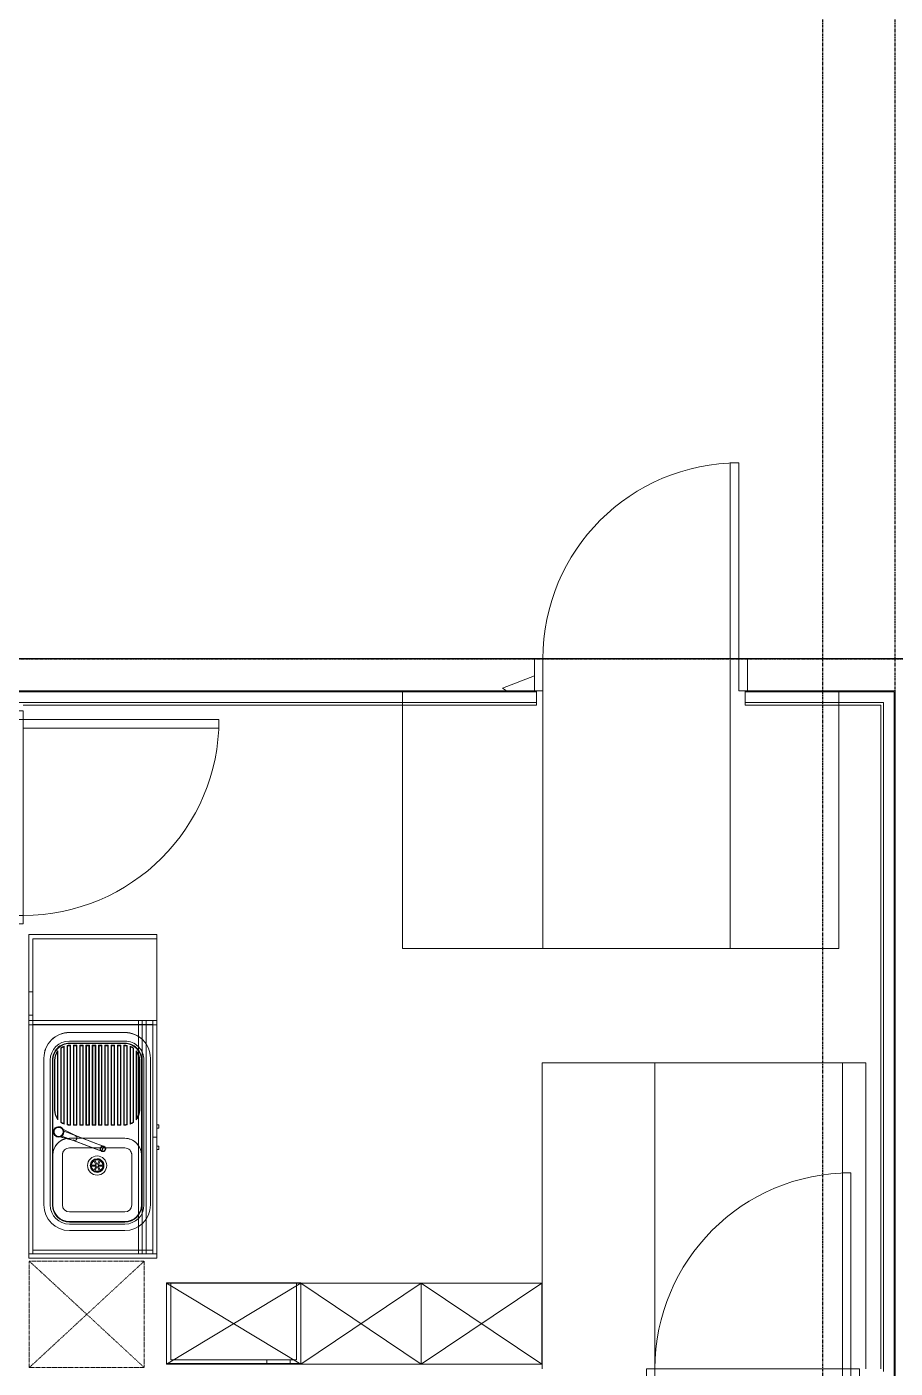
# Model space of a CAD drawing. Header units: millimetres. Extents: x -637480 to 299894, y -125373 to 39000.
# Drawn here: x 116993 to 121070, y 2479 to 8778 of the extents above; entities that cross this region are included whole.
import ezdxf

# ---------------------------------------------------------------- set-up
doc = ezdxf.new("R2010")
doc.units = ezdxf.units.MM
doc.linetypes.add('Xref building Toll$0$_SBA Dash - Loose', pattern=[5, 3, -2])
doc.linetypes.add('Xref building Toll$0$Grid Line', pattern=[22.225, 12.7, -3.175, 3.175, -3.175])
for name, color, linetype, lineweight in [('AM_BOR', 4, 'Continuous', 25), ('Xref building Toll$0$A-DETL', 90, 'Continuous', 9), ('Xref building Toll$0$A-DOOR', 31, 'Continuous', 9), ('Xref building Toll$0$A-DOOR-HDLN', 31, 'Continuous', 9), ('Xref building Toll$0$A-FLOR', 192, 'Continuous', 25), ('Xref building Toll$0$A-WALL', 113, 'Continuous', 9), ('Xref building Toll$0$A-WALL-PATT', 111, 'Continuous', 9), ('Xref building Toll$0$I-FURN', 30, 'Continuous', 9), ('Xref building Toll$0$I-FURN-HDLN', 30, 'Continuous', 9), ('Xref building Toll$0$P-SANR-FIXT', 6, 'Continuous', 9)]:
    doc.layers.add(name, color=color, linetype=linetype, lineweight=lineweight)
doc.layers.add('Xref building Toll$0$S-GRID', color=8, linetype='Continuous')

# ---------------------------------------------------------------- blocks, each defined once
blk = doc.blocks.new('Xref building Toll$0$Toll Grids')
at = {"layer": 'Xref building Toll$0$S-GRID', "linetype": 'Xref building Toll$0$Grid Line'}
for p, q in [((120731, -125373.3), (120731, 36031.5)), ((121070, -125373.3), (121070, 35080.8)), ((107519.9, 5810), (124871.1, 5810))]:
    blk.add_line(p, q, dxfattribs=at)
blk = doc.blocks.new('Xref building Toll$0$_SBA 1SWING SPDoor 01a - 920W x 2700H AD-2039354-MASTER GROUND FLOOR')
at = {"layer": 'Xref building Toll$0$A-DOOR'}
for p, q in [((-500, -56), (-500, 56)), ((-460, 56), (-500, 56)), ((-500, 56), (-500, 56)), ((-460, 56), (-500, 56)), ((-500, 56), (-500, -56)), ((-460, 56), (-460, 56)), ((-460, 56), (-460, -56)), ((-460, -56), (-460, 56)), ((460, 56), (500, 56)), ((460, -56), (460, 56)), ((460, 56), (460, 56)), ((500, 56), (460, 56)), ((460, 56), (460, -56)), ((500, 56), (500, -56)), ((500, 56), (500, 56)), ((500, -56), (500, 56)), ((-500, -56), (-500, -56)), ((-500, -56), (-460, -56)), ((-500, -56), (-460, -56)), ((-460, -56), (-460, -56)), ((420, -56), (420, -976)), ((460, -56), (420, -56)), ((460, -976), (460, -56)), ((500, -56), (460, -56)), ((460, -56), (460, -56)), ((460, -56), (500, -56)), ((500, -56), (500, -56)), ((460, -976), (420, -976))]:
    blk.add_line(p, q, dxfattribs=at)
blk.add_arc((460, -56), 920, 180, 270, dxfattribs=at)
at = {"layer": 'Xref building Toll$0$A-DOOR-HDLN'}
blk.add_line((-460, -56), (460, -56), dxfattribs=at)
blk = doc.blocks.new('Xref building Toll$0$_SBA 1SWING SPDoor 01a - 920W x 2700H AD-1991726-MASTER GROUND FLOOR')
at = {"layer": 'Xref building Toll$0$A-DOOR'}
for p, q in [((460, 995), (420, 995)), ((420, 75), (420, 995)), ((460, 995), (460, 75)), ((-500, 75), (-500, 75)), ((-500, 75), (-500, -75)), ((-500, 75), (-460, 75)), ((-500, 75), (-460, 75)), ((-500, -75), (-500, 75)), ((-460, -75), (-460, 75)), ((-460, 75), (-460, 75)), ((-460, 75), (-460, -75)), ((460, 75), (420, 75)), ((460, 75), (460, -75)), ((500, 75), (460, 75)), ((460, 75), (460, 75)), ((460, 75), (500, 75)), ((460, -75), (460, 75)), ((500, -75), (500, 75)), ((500, 75), (500, 75)), ((500, 75), (500, -75)), ((-460, -75), (-500, -75)), ((-500, -75), (-500, -75)), ((-460, -75), (-500, -75)), ((-460, -75), (-460, -75)), ((460, -75), (500, -75)), ((460, -75), (460, -75)), ((500, -75), (460, -75)), ((500, -75), (500, -75))]:
    blk.add_line(p, q, dxfattribs=at)
blk.add_arc((460, 75), 920, 90, 180, dxfattribs=at)
at = {"layer": 'Xref building Toll$0$A-DOOR-HDLN'}
for p, q in [((-460, 75), (460, 75)), ((420, 75), (420, -1285)), ((-1120, -1285), (-1120, -75)), ((-460, -75), (-460, -1285)), ((930, -75), (930, -1285)), ((930, -1285), (-1120, -1285))]:
    blk.add_line(p, q, dxfattribs=at)
blk = doc.blocks.new('Xref building Toll$0$IVS-FURNITURE-Table Cabinet With Sink - W1096 D600 H900 4-744004-MASTER GROUND FLOOR')
at = {"layer": 'Xref building Toll$0$I-FURN'}
for p, q in [((0, 600), (-548, 600)), ((-548, 600), (-548, 600)), ((-548, 600), (0, 600)), ((-548, 600), (-548, 582)), ((-548, 600), (-548, 582)), ((0, 582), (-548, 582)), ((-548, 582), (-548, 582)), ((-548, 582), (0, 582)), ((-530, 582), (-548, 582)), ((-548, 582), (-548, 0)), ((-548, 0), (-548, 582)), ((-548, 582), (548, 582)), ((-548, 582), (-548, 582)), ((-530, 18), (-530, 582)), ((-530, 582), (-530, 582)), ((-530, 582), (530, 582)), ((-530, 18), (-530, 582)), ((-42.5, 610), (-57.5, 610)), ((-57.5, 610), (-57.5, 610)), ((-57.5, 610), (-42.5, 610)), ((-57.5, 610), (-57.5, 600)), ((-57.5, 610), (-57.5, 600)), ((-42.5, 600), (-57.5, 600)), ((-57.5, 600), (-57.5, 600)), ((-57.5, 600), (-42.5, 600)), ((-42.5, 610), (-42.5, 610)), ((-42.5, 600), (-42.5, 610)), ((-42.5, 610), (-42.5, 600)), ((-42.5, 600), (-42.5, 600)), ((548, 600), (0, 600)), ((0, 600), (0, 600)), ((0, 600), (548, 600)), ((0, 600), (0, 582)), ((0, 600), (0, 582)), ((0, 600), (0, 600)), ((0, 582), (0, 600)), ((0, 600), (0, 582)), ((548, 582), (0, 582)), ((0, 582), (0, 582)), ((0, 582), (548, 582)), ((0, 582), (0, 582)), ((57.5, 610), (42.5, 610)), ((42.5, 610), (42.5, 610)), ((42.5, 610), (57.5, 610)), ((42.5, 610), (42.5, 600)), ((42.5, 610), (42.5, 600)), ((57.5, 600), (42.5, 600)), ((42.5, 600), (42.5, 600)), ((42.5, 600), (57.5, 600)), ((57.5, 610), (57.5, 610)), ((57.5, 600), (57.5, 610)), ((57.5, 610), (57.5, 600)), ((57.5, 600), (57.5, 600)), ((548, 582), (530, 582)), ((530, 582), (530, 18)), ((530, 582), (530, 582)), ((530, 18), (530, 582)), ((548, 600), (548, 600)), ((548, 582), (548, 600)), ((548, 600), (548, 582)), ((548, 582), (548, 582)), ((548, 0), (548, 582)), ((548, 582), (548, 0)), ((548, 582), (548, 582)), ((548, 550), (-548, 550)), ((-548, 550), (-548, 532)), ((-548, 532), (-548, 550)), ((-548, 550), (548, 550)), ((-548, 550), (-548, 550)), ((548, 532), (-548, 532)), ((-548, 532), (-548, 514)), ((-548, 514), (-548, 532)), ((-548, 532), (548, 532)), ((-548, 532), (-548, 532)), ((-548, 532), (548, 532)), ((548, 532), (-548, 532)), ((-548, 532), (-548, 532)), ((-548, 514), (548, 514)), ((548, 514), (-548, 514)), ((-548, 514), (-548, 514)), ((548, 532), (548, 550)), ((548, 550), (548, 532)), ((548, 550), (548, 550)), ((548, 514), (548, 532)), ((548, 532), (548, 514)), ((548, 532), (548, 532)), ((548, 532), (548, 532)), ((548, 514), (548, 514)), ((548, 18), (-548, 18)), ((-548, 18), (-548, 0)), ((-548, 0), (-548, 18)), ((-548, 18), (548, 18)), ((-548, 18), (-548, 18)), ((-548, 0), (548, 0)), ((548, 0), (-548, 0)), ((-548, 0), (-548, 0)), ((-548, 0), (548, 0)), ((548, 0), (-548, 0)), ((-548, 0), (-548, 0)), ((530, 18), (-530, 18)), ((530, 18), (-530, 18)), ((-530, 18), (-530, 18)), ((530, 18), (530, 18)), ((548, 0), (548, 18)), ((548, 18), (548, 0)), ((548, 18), (548, 18)), ((548, 0), (548, 0)), ((548, 0), (548, 0))]:
    blk.add_line(p, q, dxfattribs=at)
blk = doc.blocks.new('Xref building Toll$0$IVS-FURNITURE-Open Cabinet Under Tabletop - W640 D600 H900 2-2199968-MASTER GROUND FLOOR')
at = {"layer": 'Xref building Toll$0$I-FURN'}
for p, q in [((212, 0), (-212, 0)), ((-212, 0), (-212, -600)), ((-212, -600), (-212, 0)), ((-212, 0), (212, 0)), ((-212, 0), (-212, 0)), ((-57, 0), (-167, 0)), ((-167, 0), (-167, 0)), ((-167, 0), (-57, 0)), ((-167, -18), (-167, 0)), ((-167, -18), (-167, 0)), ((-57, 0), (-57, 0)), ((-57, 0), (-57, -18)), ((-57, -18), (-57, 0)), ((212, -600), (212, 0)), ((212, 0), (212, -600)), ((212, 0), (212, 0)), ((192, -18), (-192, -18)), ((-192, -18), (-192, -600)), ((192, -18), (-192, -18)), ((-192, -18), (-192, -18)), ((-192, -600), (-192, -18)), ((-167, -18), (-57, -18)), ((-57, -18), (-167, -18)), ((-167, -18), (-167, -18)), ((-57, -18), (-57, -18)), ((192, -600), (192, -18)), ((192, -18), (192, -18)), ((192, -18), (192, -600)), ((-212, -600), (212, -600)), ((-192, -600), (-212, -600)), ((-212, -600), (-212, -600)), ((-192, -600), (-192, -600)), ((-192, -600), (192, -600)), ((212, -600), (192, -600)), ((192, -600), (192, -600)), ((212, -600), (212, -600))]:
    blk.add_line(p, q, dxfattribs=at)
blk = doc.blocks.new('Xref building Toll$0$Single_Bowl_Kitchen_Sink_11291 - Single_Bowl_Kitchen_Sink_11291-704814-MASTER GROUND FLOOR')
at = {"layer": 'Xref building Toll$0$P-SANR-FIXT'}
for p, q in [((210, -50), (-480, -50)), ((-480, -50), (210, -50)), ((-480, -80), (200, -80)), ((-480, -80), (200, -80)), ((-480, -80), (-245, -80)), ((-245, -80), (-480, -80)), ((-480, -89.9), (200, -89.9)), ((-245, -92), (-480, -92)), ((-480, -92), (200, -92)), ((-480, -92), (200, -92)), ((-245, -92), (-480, -92)), ((-480, -92), (-245, -92)), ((-245, -80), (200, -80)), ((200, -80), (-245, -80)), ((202.1, -92), (-245, -92)), ((-245, -92), (202.1, -92)), ((-245, -92), (-245, -92)), ((-177.2, -189.7), (-158.9, -122.7)), ((-159.7, -125.5), (-177.1, -189.2)), ((-73.6, -114), (-79.5, -116)), ((244.5, -116), (-79.5, -116)), ((-73.6, -114), (238.6, -114)), ((-35, -100), (200, -100)), ((200, -102), (-35, -102)), ((244.5, -116), (238.6, -114)), ((-600, -170), (-600, -430)), ((-600, -430), (-600, -170)), ((-570, -430), (-570, -170)), ((-570, -430), (-570, -170)), ((-570, -430), (-570, -170)), ((-570, -170), (-570, -430)), ((-560.1, -170), (-560.1, -430)), ((-558, -170), (-558, -430)), ((-558, -170), (-558, -430)), ((-558, -430), (-558, -170)), ((-558, -430), (-558, -170)), ((-558, -430), (-558, -170)), ((-513, -170), (-513, -430)), ((-513, -430), (-513, -170)), ((-513, -430), (-513, -170)), ((-513, -430), (-513, -170)), ((-245, -137), (-480, -137)), ((-480, -137), (-245, -137)), ((-245, -137), (-480, -137)), ((-480, -137), (-245, -137)), ((-155.1, -131.9), (-215.8, -290.1)), ((-212, -430), (-212, -170)), ((-212, -170), (-212, -430)), ((-212, -430), (-212, -170)), ((-212, -170), (-212, -430)), ((-192.4, -299.1), (-131.7, -140.9)), ((-167, -170), (-167, -430)), ((-167, -430), (-167, -170)), ((-167, -430), (-167, -170)), ((-167, -170), (-167, -430)), ((-155.1, -131.9), (-155.1, -131.9)), ((-153.9, -198.6), (-122.7, -136.6)), ((-153.7, -198.2), (-124, -139.2)), ((-131.7, -140.9), (-131.7, -140.9)), ((-105, -175.1), (-105, -170)), ((-103, -173.1), (-105, -175.1)), ((270, -175.1), (-105, -175.1)), ((-105, -188.6), (270, -188.6)), ((-105, -188.6), (-103, -190.6)), ((-105, -204.6), (-105, -188.6)), ((-104.1, -159.1), (269.1, -159.1)), ((-104.1, -159.1), (-102.4, -161.1)), ((-103, -170), (-103, -173.1)), ((-103, -173.1), (268, -173.1)), ((267.4, -161.1), (-102.4, -161.1)), ((-97.6, -143.5), (-100.6, -145.5)), ((265.6, -145.5), (-100.6, -145.5)), ((-97.6, -143.5), (262.6, -143.5)), ((-92.1, -129.5), (257.1, -129.5)), ((-92.1, -129.5), (-91.1, -131.5)), ((256.1, -131.5), (-91.1, -131.5)), ((257.1, -129.5), (256.1, -131.5)), ((265.6, -145.5), (262.6, -143.5)), ((269.1, -159.1), (267.4, -161.1)), ((268, -173.1), (268, -170)), ((270, -175.1), (268, -173.1)), ((270, -188.6), (268, -190.6)), ((270, -170), (270, -175.1)), ((270, -188.6), (270, -204.6)), ((278, -430), (278, -170)), ((278, -170), (278, -430)), ((280.1, -430), (280.1, -170)), ((280.1, -430), (280.1, -170)), ((280.1, -170), (280.1, -430)), ((290, -170), (290, -430)), ((290, -170), (290, -430)), ((290, -170), (290, -430)), ((290, -430), (290, -170)), ((330, -430), (330, -170)), ((330, -170), (330, -430)), ((-177, -189), (-228, -321.9)), ((-204.7, -330.9), (-153.7, -198)), ((-167, -430), (-167, -232.8)), ((-103, -202.6), (-105, -204.6)), ((270, -204.6), (-105, -204.6)), ((-105, -218.2), (270, -218.2)), ((-105, -218.2), (-103, -220.2)), ((-105, -234.2), (-105, -218.2)), ((-103, -232.2), (-105, -234.2)), ((270, -234.2), (-105, -234.2)), ((-105, -247.7), (270, -247.7)), ((-105, -247.7), (-103, -249.7)), ((-105, -263.7), (-105, -247.7)), ((268, -190.6), (-103, -190.6)), ((-103, -190.6), (-103, -202.6)), ((-103, -202.6), (268, -202.6)), ((268, -220.2), (-103, -220.2)), ((-103, -220.2), (-103, -232.2)), ((-103, -232.2), (268, -232.2)), ((268, -249.7), (-103, -249.7)), ((-103, -249.7), (-103, -261.7)), ((268, -202.6), (268, -190.6)), ((270, -204.6), (268, -202.6)), ((270, -218.2), (268, -220.2)), ((268, -232.2), (268, -220.2)), ((270, -234.2), (268, -232.2)), ((270, -247.7), (268, -249.7)), ((268, -261.7), (268, -249.7)), ((270, -218.2), (270, -234.2)), ((270, -247.7), (270, -263.7)), ((-218.9, -298.3), (-227.9, -321.7)), ((-204.6, -330.7), (-195.6, -307.3)), ((-103, -261.7), (-105, -263.7)), ((270, -263.7), (-105, -263.7)), ((-105, -277.2), (270, -277.2)), ((-105, -277.2), (-103, -279.2)), ((-105, -293.2), (-105, -277.2)), ((-103, -291.2), (-105, -293.2)), ((270, -293.2), (-105, -293.2)), ((-105, -306.8), (270, -306.8)), ((-105, -306.8), (-103, -308.8)), ((-105, -322.8), (-105, -306.8)), ((-103, -261.7), (268, -261.7)), ((268, -279.2), (-103, -279.2)), ((-103, -279.2), (-103, -291.2)), ((-103, -291.2), (268, -291.2)), ((268, -308.8), (-103, -308.8)), ((-103, -308.8), (-103, -320.8)), ((270, -263.7), (268, -261.7)), ((270, -277.2), (268, -279.2)), ((268, -291.2), (268, -279.2)), ((270, -293.2), (268, -291.2)), ((270, -306.8), (268, -308.8)), ((268, -320.8), (268, -308.8)), ((270, -277.2), (270, -293.2)), ((270, -306.8), (270, -322.8)), ((-228.4, -322.9), (-228.7, -323.7)), ((-228, -321.9), (-228.3, -322.8)), ((-227.9, -321.7), (-228, -321.9)), ((-228, -321.9), (-227.9, -321.7)), ((-228, -321.9), (-227.9, -321.7)), ((-216.3, -326.4), (-228, -321.9)), ((-228, -321.9), (-216.3, -326.4)), ((-227.4, -323.1), (-227.4, -323.2)), ((-223.1, -323.1), (-216.1, -325.8)), ((-209.1, -328.5), (-223.1, -323.1)), ((-204.7, -330.9), (-216.3, -326.4)), ((-216.3, -326.4), (-204.7, -330.9)), ((-216.1, -325.8), (-209.1, -328.5)), ((-206, -331.5), (-205.9, -331.4)), ((-205.3, -332.7), (-205, -331.8)), ((-205, -331.7), (-204.7, -330.9)), ((-204.7, -330.9), (-204.6, -330.7)), ((-204.6, -330.7), (-204.7, -330.9)), ((-204.6, -330.7), (-204.7, -330.9)), ((-103, -320.8), (-105, -322.8)), ((270, -322.8), (-105, -322.8)), ((-105, -336.3), (270, -336.3)), ((-105, -336.3), (-103, -338.3)), ((-105, -352.3), (-105, -336.3)), ((-103, -350.3), (-105, -352.3)), ((270, -352.3), (-105, -352.3)), ((-105, -365.8), (270, -365.8)), ((-105, -365.8), (-103, -367.8)), ((-105, -381.8), (-105, -365.8)), ((-103, -320.8), (268, -320.8)), ((268, -338.3), (-103, -338.3)), ((-103, -338.3), (-103, -350.3)), ((-103, -350.3), (268, -350.3)), ((268, -367.8), (-103, -367.8)), ((-103, -367.8), (-103, -379.8)), ((270, -322.8), (268, -320.8)), ((270, -336.3), (268, -338.3)), ((268, -350.3), (268, -338.3)), ((270, -352.3), (268, -350.3)), ((270, -365.8), (268, -367.8)), ((268, -379.8), (268, -367.8)), ((270, -336.3), (270, -352.3)), ((270, -365.8), (270, -381.8)), ((-103, -379.8), (-105, -381.8)), ((270, -381.8), (-105, -381.8)), ((-105, -395.4), (270, -395.4)), ((-105, -395.4), (-103, -397.4)), ((-105, -411.4), (-105, -395.4)), ((-105, -411.4), (-103, -409.4)), ((270, -411.4), (-105, -411.4)), ((-105, -424.9), (270, -424.9)), ((-105, -424.9), (-103, -426.9)), ((-105, -430), (-105, -424.9)), ((-104.1, -440.9), (-102.4, -438.9)), ((269.1, -440.9), (-104.1, -440.9)), ((-103, -379.8), (268, -379.8)), ((268, -397.4), (-103, -397.4)), ((-103, -397.4), (-103, -409.4)), ((-103, -409.4), (268, -409.4)), ((268, -426.9), (-103, -426.9)), ((-103, -426.9), (-103, -430)), ((-102.4, -438.9), (267.4, -438.9)), ((269.1, -440.9), (267.4, -438.9)), ((270, -381.8), (268, -379.8)), ((268, -397.4), (270, -395.4)), ((268, -409.4), (268, -397.4)), ((270, -411.4), (268, -409.4)), ((268, -426.9), (270, -424.9)), ((268, -430), (268, -426.9)), ((270, -395.4), (270, -411.4)), ((270, -424.9), (270, -430)), ((-480, -463), (-245, -463)), ((-245, -463), (-480, -463)), ((-480, -463), (-245, -463)), ((-245, -463), (-480, -463)), ((-100.6, -454.5), (265.6, -454.5)), ((-100.6, -454.5), (-97.6, -456.5)), ((262.6, -456.5), (-97.6, -456.5)), ((-92.1, -470.5), (-91.1, -468.5)), ((257.1, -470.5), (-92.1, -470.5)), ((-91.1, -468.5), (256.1, -468.5)), ((-79.5, -484), (244.5, -484)), ((-79.5, -484), (-73.6, -486)), ((238.6, -486), (-73.6, -486)), ((-35, -498), (200, -498)), ((200, -500), (-35, -500)), ((238.6, -486), (244.5, -484)), ((257.1, -470.5), (256.1, -468.5)), ((262.6, -456.5), (265.6, -454.5)), ((-480, -508), (-245, -508)), ((-480, -508), (200, -508)), ((200, -508), (-480, -508)), ((-480, -508), (-245, -508)), ((-245, -508), (-480, -508)), ((-480, -510.1), (200, -510.1)), ((200, -520), (-480, -520)), ((200, -520), (-480, -520)), ((-245, -520), (-480, -520)), ((-480, -520), (-245, -520)), ((-480, -550), (210, -550)), ((210, -550), (-480, -550)), ((-245, -508), (202.1, -508)), ((202.1, -508), (-245, -508)), ((-245, -508), (-245, -508)), ((200, -520), (-245, -520)), ((-245, -520), (200, -520))]:
    blk.add_line(p, q, dxfattribs=at)
at = {"layer": 'Xref building Toll$0$P-SANR-FIXT', "flags": 128}
for points in [[(-151.3, -136.1), (-148.2, -138.3), (-144.8, -140)], [(-144.8, -140), (-148.2, -138.3), (-151.3, -136.1)], [(-144.8, -140), (-141.1, -141), (-137.3, -141.4)], [(-137.3, -141.4), (-141.1, -141), (-144.8, -140)], [(-177.1, -189.2), (-175.5, -201.1), (-164.6, -206.2), (-154.5, -199.8), (-153.7, -198.2)]]:
    blk.add_lwpolyline(points, dxfattribs=at)
at = {"layer": 'Xref building Toll$0$P-SANR-FIXT'}
for centre, radius, start, end in [((-480, -170), 120, 90, 180), ((-480, -170), 120, 90, 180), ((210, -170), 120, 360, 90), ((210, -170), 120, 0, 90), ((-480, -170), 90, 90, 180), ((-480, -170), 90, 90, 180), ((-480, -170), 90, 90, 180), ((-480, -170), 90, 90, 180), ((-480, -170), 80.1, 90, 180), ((-480, -170), 78, 90, 180), ((-480, -170), 78, 90, 180), ((-480, -170), 78, 90, 180), ((-480, -170), 78, 90, 180), ((-480, -170), 78, 90, 180), ((-245, -170), 78, 9.87087, 90), ((-245, -170), 78, 0, 90), ((-245, -170), 78, 0, 90), ((-245, -170), 78, 360, 90), ((-245, -170), 78, 0, 90), ((-136.7, -119), 24.5, 69, 249), ((-136.7, -119), 22.5, 69, 249), ((-136.7, -119), 22.5, 69, 249), ((-136.7, -119), 22.5, 159, 339), ((-136.7, -119), 21.4, 69, 249), ((-136.7, -119), 21.4, 69, 249), ((-136.7, -119), 22.5, 339, 159), ((-136.7, -119), 24.5, 249, 69), ((-136.7, -119), 22.5, 249, 69), ((-136.7, -119), 22.5, 249, 69), ((-136.7, -119), 21.4, 249, 69), ((-136.7, -119), 21.4, 249, 69), ((-35, -170), 70, 90, 129.51765), ((-35, -170), 68, 90, 124.56032), ((200, -170), 90, 0, 90), ((200, -170), 90, 0, 90), ((200, -170), 90, 0, 90), ((200, -170), 90, 0, 90), ((200, -170), 80.1, 360, 90), ((200, -170), 78, 360, 90), ((200, -170), 78, 0, 90), ((200, -170), 70, 50.48235, 90), ((200, -170), 68, 55.43968, 90), ((202.1, -170), 78, 360, 90), ((202.1, -170), 78, 0, 90), ((-480, -170), 33, 90, 180), ((-480, -170), 33, 90, 180), ((-480, -170), 33, 90, 180), ((-480, -170), 33, 90, 180), ((-245, -170), 33, 360, 90), ((-245, -170), 33, 0, 90), ((-245, -170), 33, 360, 90), ((-245, -170), 33, 0, 90), ((-35, -170), 70, 171.02265, 180), ((-35, -170), 68, 172.4598, 180), ((-35, -170), 70, 144.68846, 159.54629), ((-35, -170), 68, 145.55528, 157.09898), ((200, -170), 68, 22.90102, 34.44472), ((200, -170), 70, 20.45371, 35.31154), ((200, -170), 68, 0, 7.5402), ((200, -170), 70, 0, 8.97735), ((-165.1, -192.9), 12.5, 164.75543, 333.24457), ((-295, -300), 32, 0, 180), ((-295, -300), 32, 360, 180), ((-295, -300), 32, 180, 0), ((-295, -300), 32, 180, 360), ((-216.1, -325.8), 12.5, 162.03331, 335.96669), ((-480, -430), 120, 180, 270), ((-480, -430), 120, 180, 270), ((-480, -430), 90, 180, 270), ((-480, -430), 90, 180, 270), ((-480, -430), 90, 180, 270), ((-480, -430), 90, 180, 270), ((-480, -430), 80.1, 180, 270), ((-480, -430), 78, 180, 270), ((-480, -430), 78, 180, 270), ((-480, -430), 78, 180, 270), ((-480, -430), 78, 180, 270), ((-480, -430), 78, 180, 270), ((-480, -430), 33, 180, 270), ((-480, -430), 33, 180, 270), ((-480, -430), 33, 180, 270), ((-480, -430), 33, 180, 270), ((-245, -430), 78, 270, 0), ((-245, -430), 33, 270, 360), ((-245, -430), 33, 270, 0), ((-245, -430), 78, 270, 0), ((-245, -430), 78, 270, 0), ((-245, -430), 78, 270, 360), ((-245, -430), 33, 270, 360), ((-245, -430), 78, 270, 0), ((-245, -430), 33, 270, 0), ((-35, -430), 70, 180, 188.97735), ((-35, -430), 68, 180, 187.5402), ((200, -430), 78, 270, 360), ((200, -430), 80.1, 270, 360), ((200, -430), 90, 270, 0), ((200, -430), 78, 270, 0), ((200, -430), 90, 270, 0), ((200, -430), 90, 270, 0), ((200, -430), 90, 270, 0), ((202.1, -430), 78, 270, 360), ((202.1, -430), 78, 270, 0), ((210, -430), 120, 270, 360), ((210, -430), 120, 270, 0), ((200, -430), 68, 352.4598, 360), ((200, -430), 70, 351.02265, 0), ((-35, -430), 70, 200.45371, 215.31154), ((-35, -430), 68, 202.90102, 214.44472), ((-35, -430), 70, 230.48235, 270), ((-35, -430), 68, 235.43968, 270), ((200, -430), 70, 270, 309.51765), ((200, -430), 68, 270, 304.56032), ((200, -430), 68, 325.55528, 337.09898), ((200, -430), 70, 324.68846, 339.54629)]:
    blk.add_arc(centre, radius, start, end, dxfattribs=at)
for centre, major_axis, ratio, start_param, end_param in [((-174.3, -190.3), (-2.8, 1.08), 0.087156, 4.712389, 7.853982), ((-156.5, -197.1), (-2.8, 1.08), 0.087156, 1.570796, 4.712389), ((-217, -328.2), (-11.7, 4.5), 0.996195, 3.141593, 6.283185), ((-216.7, -327.4), (-11.7, 4.5), 0.996195, 3.141593, 6.283185), ((-216.6, -327.2), (-11.7, 4.5), 0.996195, 3.141593, 6.283185), ((-216.7, -327.4), (-10.7, 4.1), 0.996195, 3.141593, 6.283185), ((-216.5, -326.8), (-11.7, 4.5), 0.996195, 4.068888, 5.35589), ((-217, -328.2), (-11.7, 4.5), 0.996195, 0, 3.141593), ((-216.6, -327.2), (-11.7, 4.5), 0.996195, 0, 3.141593), ((-216.7, -327.4), (-11.7, 4.5), 0.996195, 0, 3.141593), ((-216.3, -326.4), (-11.7, 4.5), 0.996195, 0, 3.141593), ((-216.3, -326.4), (-11.7, 4.5), 0.996195, 0, 3.141593), ((-216.6, -327.2), (-10.7, 4.1), 0.996195, 0, 3.141593), ((-216.7, -327.4), (-10.7, 4.1), 0.996195, 0, 3.141593), ((-223.3, -323.5), (-4.67, 1.79), 0.087156, 4.712389, 6.283185), ((-223.3, -323.5), (-4.67, 1.79), 0.087156, 4.712389, 6.283185), ((-216.6, -327.2), (-10.7, 4.1), 0.996195, 3.141593, 6.283185), ((-209.3, -328.9), (-4.67, 1.79), 0.087156, 3.141593, 4.712389), ((-209.3, -328.9), (-4.67, 1.79), 0.087156, 3.141593, 4.712389)]:
    blk.add_ellipse(centre, major_axis=major_axis, ratio=ratio, start_param=start_param, end_param=end_param, dxfattribs=at)
for points, knots in [([(-159.7, -125.7), (-159.7, -125.5), (-159.6, -125.4), (-159.3, -125.5), (-159, -125.6), (-158.8, -125.8), (-158.6, -125.9), (-158.4, -126.1), (-158.2, -126.3), (-158.1, -126.5), (-157.9, -126.6), (-157.7, -126.9), (-157.5, -127.3), (-157.3, -127.6), (-157.2, -127.8)], [0, 0, 0, 0, 0.25, 0.375, 0.4375, 0.5, 0.5625, 0.625, 0.6875, 0.71875, 0.75, 0.8125, 0.875, 1, 1, 1, 1]), ([(-157.9, -130.2), (-158.2, -129.6), (-158.5, -128.9), (-158.9, -128.1), (-159, -127.7), (-159.1, -127.5), (-159.2, -127.3), (-159.3, -127.1), (-159.3, -126.9), (-159.4, -126.7), (-159.5, -126.5), (-159.5, -126.3), (-159.6, -126.1), (-159.6, -126), (-159.7, -125.8), (-159.7, -125.7), (-159.7, -125.7)], [0, 0, 0, 0, 0.333333, 0.416667, 0.5, 0.541667, 0.583333, 0.625, 0.666667, 0.708333, 0.75, 0.791667, 0.833333, 0.875, 0.916667, 1, 1, 1, 1]), ([(-155.1, -131.9), (-155.1, -131.9), (-155, -132), (-154.8, -132.3), (-154.5, -132.7), (-154.3, -133), (-154.1, -133.3), (-153.9, -133.5), (-153.7, -133.7), (-153.4, -134), (-153.2, -134.2), (-153, -134.4), (-152.8, -134.6), (-152.6, -134.9), (-152.3, -135.2), (-151.8, -135.6), (-151.5, -135.9), (-151.3, -136.1)], [0, 0, 0, 0, 0.142857, 0.285714, 0.357143, 0.428571, 0.5, 0.535714, 0.571429, 0.625, 0.678571, 0.705357, 0.732143, 0.785714, 0.839286, 0.892857, 1, 1, 1, 1]), ([(-151.3, -136.1), (-151.6, -135.8), (-152.1, -135.3), (-152.6, -134.9), (-152.9, -134.6), (-153.1, -134.4), (-153.3, -134.2), (-153.4, -134), (-153.6, -133.8), (-153.8, -133.6), (-153.9, -133.4), (-154, -133.3), (-154.2, -133.1), (-154.3, -133), (-154.4, -132.8), (-154.5, -132.7), (-154.6, -132.5), (-154.7, -132.4), (-154.8, -132.3), (-154.9, -132.2), (-155, -132), (-155.1, -131.9), (-155.1, -131.9)], [0, 0, 0, 0, 0.142857, 0.214286, 0.25, 0.285714, 0.321429, 0.357143, 0.392857, 0.428571, 0.464286, 0.5, 0.535714, 0.571429, 0.607143, 0.642857, 0.678571, 0.714286, 0.75, 0.785714, 0.857143, 1, 1, 1, 1]), ([(-131.7, -140.9), (-131.7, -140.9), (-131.8, -140.9), (-132, -141), (-132.2, -141), (-132.3, -141), (-132.5, -141), (-132.6, -141.1), (-132.8, -141.1), (-133, -141.1), (-133.2, -141.2), (-133.4, -141.2), (-133.6, -141.2), (-133.8, -141.3), (-134.1, -141.3), (-134.3, -141.3), (-134.6, -141.4), (-134.8, -141.4), (-135.1, -141.4), (-135.5, -141.4), (-136.2, -141.5), (-136.8, -141.4), (-137.3, -141.4)], [0, 0, 0, 0, 0.142857, 0.214286, 0.25, 0.285714, 0.321429, 0.357143, 0.392857, 0.428571, 0.464286, 0.5, 0.535714, 0.571429, 0.607143, 0.642857, 0.678571, 0.714286, 0.75, 0.785714, 0.857143, 1, 1, 1, 1]), ([(-137.3, -141.4), (-136.9, -141.5), (-136.3, -141.5), (-135.6, -141.4), (-135, -141.4), (-134.5, -141.3), (-134.2, -141.3), (-133.9, -141.3), (-133.7, -141.2), (-133.4, -141.2), (-133.2, -141.2), (-132.9, -141.1), (-132.6, -141.1), (-132.2, -141), (-131.8, -140.9), (-131.7, -140.9), (-131.7, -140.9)], [0, 0, 0, 0, 0.142857, 0.214286, 0.285714, 0.357143, 0.392857, 0.428571, 0.464286, 0.5, 0.535714, 0.571429, 0.642857, 0.714286, 0.857143, 1, 1, 1, 1]), ([(-124.1, -139.3), (-124.1, -139.4), (-124.2, -139.4), (-124.4, -139.5), (-124.5, -139.6), (-124.7, -139.7), (-124.8, -139.8), (-125, -139.9), (-125.2, -140), (-125.3, -140.1), (-125.5, -140.2), (-125.7, -140.3), (-126, -140.4), (-126.3, -140.6), (-127.1, -141), (-127.9, -141.3), (-128.5, -141.5)], [0, 0, 0, 0, 0.083333, 0.125, 0.166667, 0.208333, 0.25, 0.291667, 0.333333, 0.375, 0.416667, 0.458333, 0.5, 0.583333, 0.666667, 1, 1, 1, 1]), ([(-127.4, -139.2), (-127.1, -139.2), (-126.8, -139), (-126.4, -138.9), (-126.1, -138.9), (-125.8, -138.8), (-125.6, -138.8), (-125.4, -138.8), (-125.1, -138.8), (-124.8, -138.8), (-124.5, -138.9), (-124.3, -138.9), (-124, -139.1), (-124, -139.2), (-124.1, -139.3)], [0, 0, 0, 0, 0.125, 0.1875, 0.25, 0.28125, 0.3125, 0.375, 0.4375, 0.5, 0.5625, 0.625, 0.75, 1, 1, 1, 1]), ([(-219.9, -314.8), (-220.5, -315), (-221.4, -315.3), (-222.4, -315.8), (-223.2, -316.2), (-223.9, -316.7), (-224.7, -317.3), (-226.4, -318.9), (-227.5, -320.6), (-228, -321.9)], [0, 0, 0, 0, 0.142857, 0.214286, 0.285714, 0.357143, 0.428571, 0.571429, 1, 1, 1, 1]), ([(-204.7, -330.9), (-204.5, -330.5), (-204.2, -329.5), (-204, -328.1), (-203.9, -326.6), (-204, -325.3), (-204.2, -324.2), (-204.4, -323.4), (-204.7, -322.6), (-205.2, -321.5), (-205.6, -320.7), (-205.9, -320.2)], [0, 0, 0, 0, 0.142857, 0.285714, 0.428571, 0.571429, 0.642857, 0.714286, 0.785714, 0.857143, 1, 1, 1, 1])]:
    blk.add_open_spline(points, degree=3, knots=knots, dxfattribs=at)
for points in [[(-145.3, -141.4), (-147.1, -140.7), (-150.5, -138.9), (-154.8, -135), (-157, -131.9), (-157.9, -130.2)], [(-157.2, -127.8), (-155.8, -130.5), (-152.2, -135), (-147.3, -138.1), (-144.4, -139.2)], [(-128.5, -141.5), (-130.3, -142.2), (-134, -143), (-139.8, -143), (-143.5, -142.1), (-145.3, -141.4)], [(-144.4, -139.2), (-141.6, -140.2), (-135.9, -141.3), (-130.2, -140.3), (-127.4, -139.2)]]:
    blk.add_open_spline(points, degree=3, dxfattribs=at)
blk = doc.blocks.new('Xref building Toll$0$64mm Drain - 64mm Drain-704780-MASTER GROUND FLOOR')
at = {"layer": 'Xref building Toll$0$P-SANR-FIXT'}
for p, q in [((-152.6, 0), (-169.4, 9.7)), ((-169.4, 9.7), (-152.6, 0)), ((-166.9, 14), (-150.1, 4.3)), ((-150.1, 4.3), (-166.9, 14)), ((-150.1, 4.3), (-150.1, 23.7)), ((-150.1, 23.7), (-150.1, 4.3)), ((-150.1, 4.3), (-150.1, 4.3)), ((-145.1, 23.7), (-145.1, 4.3)), ((-145.1, 4.3), (-145.1, 23.7)), ((-145.1, 4.3), (-128.3, 14)), ((-128.3, 14), (-145.1, 4.3)), ((-145.1, 4.3), (-145.1, 4.3)), ((-125.8, 9.7), (-142.6, 0)), ((-142.6, 0), (-125.8, 9.7)), ((-169.4, -9.7), (-152.6, 0)), ((-152.6, 0), (-169.4, -9.7)), ((-150.1, -4.3), (-166.9, -14)), ((-166.9, -14), (-150.1, -4.3)), ((-152.6, 0), (-152.6, 0)), ((-150.1, -23.7), (-150.1, -4.3)), ((-150.1, -4.3), (-150.1, -23.7)), ((-150.1, -4.3), (-150.1, -4.3)), ((-128.3, -14), (-145.1, -4.3)), ((-145.1, -4.3), (-145.1, -23.7)), ((-145.1, -23.7), (-145.1, -4.3)), ((-145.1, -4.3), (-128.3, -14)), ((-145.1, -4.3), (-145.1, -4.3)), ((-142.6, 0), (-125.8, -9.7)), ((-125.8, -9.7), (-142.6, 0)), ((-142.6, 0), (-142.6, 0))]:
    blk.add_line(p, q, dxfattribs=at)
for centre, radius, start, end in [((-147.6, 0), 45, 360, 180), ((-147.6, 0), 45, 360, 180), ((-147.6, 0), 45, 180, 360), ((-147.6, 0), 45, 180, 360), ((-147.6, 0), 32, 360, 180), ((-147.6, 0), 32, 180, 360), ((-147.6, 0), 31.7, 360, 180), ((-147.6, 0), 31.7, 180, 360), ((-147.6, 0), 29.7, 0, 180), ((-147.6, 0), 29.7, 0, 180), ((-147.6, 0), 29.7, 360, 180), ((-147.6, 0), 29.7, 360, 180), ((-147.6, 0), 29.7, 0, 180), ((-147.6, 0), 29.7, 0, 180), ((-147.6, 0), 29.7, 180, 360), ((-147.6, 0), 29.7, 180, 360), ((-147.6, 0), 26.7, 161.9048, 198.0952), ((-147.6, 0), 26.7, 161.9048, 198.0952), ((-170.6, 7.5), 2.5, 60, 161.9048), ((-170.6, 7.5), 2.5, 60, 161.9048), ((-165.6, 16.2), 2.5, 138.0952, 240), ((-165.6, 16.2), 2.5, 138.0952, 240), ((-147.6, 0), 26.7, 101.9048, 138.0952), ((-147.6, 0), 26.7, 101.9048, 138.0952), ((-152.6, 23.7), 2.5, 0, 101.9048), ((-152.6, 23.7), 2.5, 0, 101.9048), ((-142.6, 23.7), 2.5, 78.0952, 180), ((-142.6, 23.7), 2.5, 78.0952, 180), ((-147.6, 0), 26.7, 41.9048, 78.0952), ((-147.6, 0), 26.7, 41.9048, 78.0952), ((-129.6, 16.2), 2.5, 300, 41.9048), ((-129.6, 16.2), 2.5, 300, 41.9048), ((-124.6, 7.5), 2.5, 18.0952, 120), ((-124.6, 7.5), 2.5, 18.0952, 120), ((-147.6, 0), 26.7, 341.9048, 18.0952), ((-147.6, 0), 26.7, 341.9048, 18.0952), ((-147.6, 0), 29.7, 180, 0), ((-147.6, 0), 29.7, 180, 360), ((-147.6, 0), 29.7, 180, 0), ((-147.6, 0), 29.7, 180, 360), ((-170.6, -7.5), 2.5, 198.0952, 300), ((-170.6, -7.5), 2.5, 198.0952, 300), ((-165.6, -16.2), 2.5, 120, 221.9048), ((-165.6, -16.2), 2.5, 120, 221.9048), ((-147.6, 0), 26.7, 221.9048, 258.0952), ((-147.6, 0), 26.7, 221.9048, 258.0952), ((-152.6, -23.7), 2.5, 258.0952, 360), ((-152.6, -23.7), 2.5, 258.0952, 360), ((-142.6, -23.7), 2.5, 180, 281.9048), ((-142.6, -23.7), 2.5, 180, 281.9048), ((-147.6, 0), 26.7, 281.9048, 318.0952), ((-147.6, 0), 26.7, 281.9048, 318.0952), ((-129.6, -16.2), 2.5, 318.0952, 60), ((-129.6, -16.2), 2.5, 318.0952, 60), ((-124.6, -7.5), 2.5, 240, 341.9048), ((-124.6, -7.5), 2.5, 240, 341.9048)]:
    blk.add_arc(centre, radius, start, end, dxfattribs=at)
blk = doc.blocks.new('Xref building Toll$0$IVS-FURNITURE-Open Cabinet with Power Outlet Hole - W620 D380 H520 3-704824-MASTER GROUND FLOOR')
at = {"layer": 'Xref building Toll$0$I-FURN'}
for p, q in [((315, 0), (-315, 0)), ((-315, 0), (-315, -380)), ((-315, -380), (-315, 0)), ((-315, 0), (315, 0)), ((-315, 0), (-315, 0)), ((-155, 0), (-265, 0)), ((-265, 0), (-265, 0)), ((-265, 0), (-155, 0)), ((-265, -18), (-265, 0)), ((-265, -18), (-265, 0)), ((-155, 0), (-155, 0)), ((-155, 0), (-155, -18)), ((-155, -18), (-155, 0)), ((315, -380), (315, 0)), ((315, 0), (315, -380)), ((315, 0), (315, 0)), ((295, -18), (-295, -18)), ((-295, -18), (-295, -18)), ((-295, -18), (295, -18)), ((-295, -380), (-295, -18)), ((-295, -380), (-295, -18)), ((-265, -18), (-155, -18)), ((-155, -18), (-265, -18)), ((-265, -18), (-265, -18)), ((-155, -18), (-155, -18)), ((295, -18), (295, -18)), ((295, -18), (295, -380)), ((295, -380), (295, -18)), ((-315, -380), (315, -380)), ((315, -380), (-315, -380)), ((-315, -380), (-315, -380)), ((-295, -380), (295, -380)), ((295, -380), (-295, -380)), ((-295, -380), (-295, -380)), ((295, -380), (295, -380)), ((315, -380), (315, -380))]:
    blk.add_line(p, q, dxfattribs=at)
blk = doc.blocks.new('Xref building Toll$0$IVS-FURNITURE-Hung Cabinet 2 Adjustable Shelves - D380 W566 H900 A 2-704828-MASTER GROUND FLOOR')
at = {"layer": 'Xref building Toll$0$I-FURN-HDLN'}
for p, q in [((-283, -380), (283, 0)), ((-283, 0), (283, -380)), ((-283, -380), (-283, 0)), ((-283, 0), (283, 0)), ((283, 0), (283, -380)), ((283, -380), (-283, -380))]:
    blk.add_line(p, q, dxfattribs=at)
blk = doc.blocks.new('Xref building Toll$0$IVS-FURNITURE-Hung Cabinet 2 Adjustable Shelves - D380 W566 H900 A 2-744014-MASTER GROUND FLOOR')
at = {"layer": 'Xref building Toll$0$I-FURN-HDLN'}
for p, q in [((-283, 380), (283, 0)), ((-283, 0), (283, 380)), ((283, 380), (-283, 380)), ((-283, 380), (-283, 0)), ((283, 0), (283, 380)), ((-283, 0), (283, 0))]:
    blk.add_line(p, q, dxfattribs=at)
blk = doc.blocks.new('Xref building Toll$0$IVS-FURNITURE-Hung Cabinet 1 Adjustable Shelves - D380 W630 H515-744024-MASTER GROUND FLOOR')
at = {"layer": 'Xref building Toll$0$I-FURN-HDLN'}
for p, q in [((-315, -380), (315, 0)), ((-315, 0), (315, -380)), ((-315, -380), (-315, 0)), ((-315, 0), (315, 0)), ((315, 0), (315, -380)), ((315, -380), (-315, -380))]:
    blk.add_line(p, q, dxfattribs=at)
blk = doc.blocks.new('Xref building Toll$0$_SBA 1SWING SPDoor 01a - 920W x 2700H AD-1991727-MASTER GROUND FLOOR')
at = {"layer": 'Xref building Toll$0$A-DOOR'}
for p, q in [((460, 965), (420, 965)), ((420, 45), (420, 965)), ((460, 965), (460, 45)), ((-500, 45), (-500, 45)), ((-500, 45), (-500, -45)), ((-500, 45), (-460, 45)), ((-500, 45), (-460, 45)), ((-500, -45), (-500, 45)), ((-460, -45), (-460, 45)), ((-460, 45), (-460, 45)), ((-460, 45), (-460, -45)), ((460, 45), (420, 45)), ((460, 45), (460, -45)), ((500, 45), (460, 45)), ((460, 45), (460, 45)), ((460, 45), (500, 45)), ((460, -45), (460, 45)), ((500, -45), (500, 45)), ((500, 45), (500, 45)), ((500, 45), (500, -45)), ((-460, -45), (-500, -45)), ((-500, -45), (-500, -45)), ((-460, -45), (-500, -45)), ((-460, -45), (-460, -45)), ((460, -45), (500, -45)), ((460, -45), (460, -45)), ((500, -45), (460, -45)), ((500, -45), (500, -45))]:
    blk.add_line(p, q, dxfattribs=at)
blk.add_arc((460, 45), 920, 90, 180, dxfattribs=at)
at = {"layer": 'Xref building Toll$0$A-DOOR-HDLN'}
for p, q in [((-990, 1482), (-990, 45)), ((530, 1482), (-990, 1482)), ((-460, 45), (-460, 1482)), ((420, 45), (420, 1482)), ((530, 45), (530, 1482)), ((-460, 45), (460, 45)), ((420, 45), (420, -1255)), ((-1120, -1255), (-1120, -45)), ((-460, -45), (-460, -1255)), ((930, -45), (930, -1255)), ((930, -1255), (-1120, -1255))]:
    blk.add_line(p, q, dxfattribs=at)
blk = doc.blocks.new('Xref building Toll$0$IVS-FURNITURE-Table Cabinet Frame1 - D600 H900 THK18_18 no side-2199921-MASTER GROUND FLOOR')
at = {"layer": 'Xref building Toll$0$I-FURN'}
for p, q in [((759.7, 0), (-759.7, 0)), ((-759.7, 0), (-759.7, 0)), ((-759.7, 0), (759.7, 0)), ((-759.7, 0), (-759.7, -600)), ((-759.7, 0), (-759.7, -600)), ((759.7, 0), (759.7, 0)), ((759.7, -600), (759.7, 0)), ((759.7, 0), (759.7, -600)), ((759.7, -600), (-759.7, -600)), ((-759.7, -600), (-759.7, -600)), ((-759.7, -600), (759.7, -600)), ((759.7, -600), (759.7, -600))]:
    blk.add_line(p, q, dxfattribs=at)
blk = doc.blocks.new('Xref building Toll')
at = {"layer": 'Xref building Toll$0$A-WALL-PATT', "lineweight": 9}
h = blk.add_hatch(dxfattribs=at)
h.set_pattern_fill('FP_1', color=256, style=0, pattern_type=2)
h.set_pattern_definition([(50, (-8000, -140012.5), (3643.68, -318.78), [381, -4191]), (355, (-8000, -140012.5), (-704.856, 3821.136), [304.8, -3352.8]), (100.451, (-7696.4, -140039), (2938.85, 3502.33), [323.8, -3561.8]), (46.184, (-8000, -138996.5), (5421.58, -840.86), [571.5, -6286.5]), (96.636, (-7548, -139066.6), (4748.05, 4948.55), [485.7, -5342.7]), (351.184, (-8000, -138996.5), (4748.1, 4948.5), [457.2, -5029.2]), (21, (-7492, -139250.5), (3032.29, -2045.304), [381, -4191]), (326, (-7492, -139250.5), (1236.04, 3683.76), [304.8, -3352.8]), (71.451, (-7239.3, -139421), (4268.34, 1638.425), [323.8, -3561.8]), (37.5, (-8000, -140012.5), (61.772, 1691.101), [167.64, -3144.52, 167.64, -3235.96, -3365.5]), (37.5, (-8000, -140012.5), (61.772, 1691.101), [-6715.76, 167.64, -3197.86]), (7.5, (-8000, -140012.5), (1336.393, 2003.611), [167.64, -1772.92, 167.64, -3068.32, -1282.7]), (7.5, (-8000, -140012.5), (1336.393, 2003.611), [-5176.52, 167.64, -1115.06]), (327.5, (-9132.8, -140012.5), (2711.818, -114.579), [167.64, -1102.36, 167.64, -3794.76, -5257.8]), (327.5, (-9132.8, -140012.5), (2711.818, -114.579), [-5232.4, 167.64, -5090.16]), (317.5, (-9640.8, -140012.5), (2962.586, 508.533), [167.64, -1483.36, 167.64, -2463.8, -3733.8]), (317.5, (-9640.8, -140012.5), (2962.586, 508.533), [-4282.44, 167.64, -3566.16])])
h.paths.add_polyline_path([(119376, 5810), (119376, 5660), (112150, 5660), (112150, 5810)], flags=0)
h.paths.add_polyline_path([(121220, 5810), (121220, 5660), (121070, 5660), (120376, 5660), (120376, 5810)], flags=0)
at = {"layer": 'Xref building Toll$0$A-DETL', "linetype": 'Xref building Toll$0$_SBA Dash - Loose'}
for p, q in [((117004.2, 2981.5), (117544.2, 2981.5)), ((117004.2, 2481.5), (117004.2, 2981.5)), ((117004.2, 2981.5), (117544.2, 2481.5)), ((117544.2, 2981.5), (117004.2, 2481.5)), ((117544.2, 2981.5), (117544.2, 2481.5)), ((117544.2, 2481.5), (117004.2, 2481.5))]:
    blk.add_line(p, q, dxfattribs=at)
at = {"layer": 'Xref building Toll$0$A-FLOR'}
blk.add_line((121220, 5810), (112000, 5810), dxfattribs=at)
at = {"layer": 'Xref building Toll$0$A-WALL', "lineweight": 18}
for p, q in [((119376, 5660), (119376, 5810)), ((120376, 5810), (120376, 5660)), ((119386, 5660), (112150, 5660)), ((119386, 5592), (119386, 5660)), ((121070, 5660), (120366, 5660)), ((120366, 5660), (120366, 5592)), ((121070, -150), (121070, 5660)), ((116975, 5592), (119386, 5592)), ((120366, 5592), (121002, 5592)), ((121002, 5592), (121002, 2476))]:
    blk.add_line(p, q, dxfattribs=at)
at = {"layer": 'Xref building Toll$0$A-WALL'}
for p, q in [((114850, 5655), (119386, 5655)), ((120366, 5655), (121065, 5655)), ((121065, 5655), (121065, -150)), ((114950, 5605), (119386, 5605)), ((120366, 5605), (121015, 5605)), ((121015, 5605), (121015, 2463))]:
    blk.add_line(p, q, dxfattribs=at)
blk.add_blockref('Xref building Toll$0$Toll Grids', (0, 0))
at = {"layer": 'Xref building Toll$0$A-DOOR'}
for name, p in [('Xref building Toll$0$_SBA 1SWING SPDoor 01a - 920W x 2700H AD-1991726-MASTER GROUND FLOOR', (119876, 5735)), ('Xref building Toll$0$_SBA 1SWING SPDoor 01a - 920W x 2700H AD-1991727-MASTER GROUND FLOOR', (120402, 2431))]:
    blk.add_blockref(name, p, dxfattribs=at)
at = {"layer": 'Xref building Toll$0$A-DOOR', "rotation": 90}
blk.add_blockref('Xref building Toll$0$_SBA 1SWING SPDoor 01a - 920W x 2700H AD-2039354-MASTER GROUND FLOOR', (116919, 5065), dxfattribs=at)
at = {"layer": 'Xref building Toll$0$I-FURN'}
for name, p, rotation in [('Xref building Toll$0$IVS-FURNITURE-Open Cabinet Under Tabletop - W640 D600 H900 2-2199968-MASTER GROUND FLOOR', (117002.4, 4303), 90.00000000000034), ('Xref building Toll$0$IVS-FURNITURE-Table Cabinet Frame1 - D600 H900 THK18_18 no side-2199921-MASTER GROUND FLOOR', (117602.4, 3755.3), 269.9999999999994), ('Xref building Toll$0$IVS-FURNITURE-Table Cabinet With Sink - W1096 D600 H900 4-744004-MASTER GROUND FLOOR', (117002.4, 3563.5), 270.0000000000005), ('Xref building Toll$0$IVS-FURNITURE-Open Cabinet with Power Outlet Hole - W620 D380 H520 3-704824-MASTER GROUND FLOOR', (117964, 2500), 180), ('Xref building Toll$0$IVS-FURNITURE-Hung Cabinet 1 Adjustable Shelves - D380 W630 H515-744024-MASTER GROUND FLOOR', (117964, 2497.7), 180), ('Xref building Toll$0$IVS-FURNITURE-Hung Cabinet 2 Adjustable Shelves - D380 W566 H900 A 2-704828-MASTER GROUND FLOOR', (119128, 2497.7), 180)]:
    blk.add_blockref(name, p, dxfattribs=dict(at, rotation=rotation))
blk.add_blockref('Xref building Toll$0$IVS-FURNITURE-Hung Cabinet 2 Adjustable Shelves - D380 W566 H900 A 2-744014-MASTER GROUND FLOOR', (118562, 2497.7), dxfattribs=at)
at = {"layer": 'Xref building Toll$0$P-SANR-FIXT', "rotation": 89.99999999999875}
for name, p in [('Xref building Toll$0$Single_Bowl_Kitchen_Sink_11291 - Single_Bowl_Kitchen_Sink_11291-704814-MASTER GROUND FLOOR', (117022.8, 3725.2)), ('Xref building Toll$0$64mm Drain - 64mm Drain-704780-MASTER GROUND FLOOR', (117322.8, 3577.8))]:
    blk.add_blockref(name, p, dxfattribs=at)

msp = doc.modelspace()

# ---------------------------------------------------------------- block references
at = {"layer": 'AM_BOR'}
msp.add_blockref('Xref building Toll', (0, 0), dxfattribs=at)

doc.saveas('drawing.dxf')
